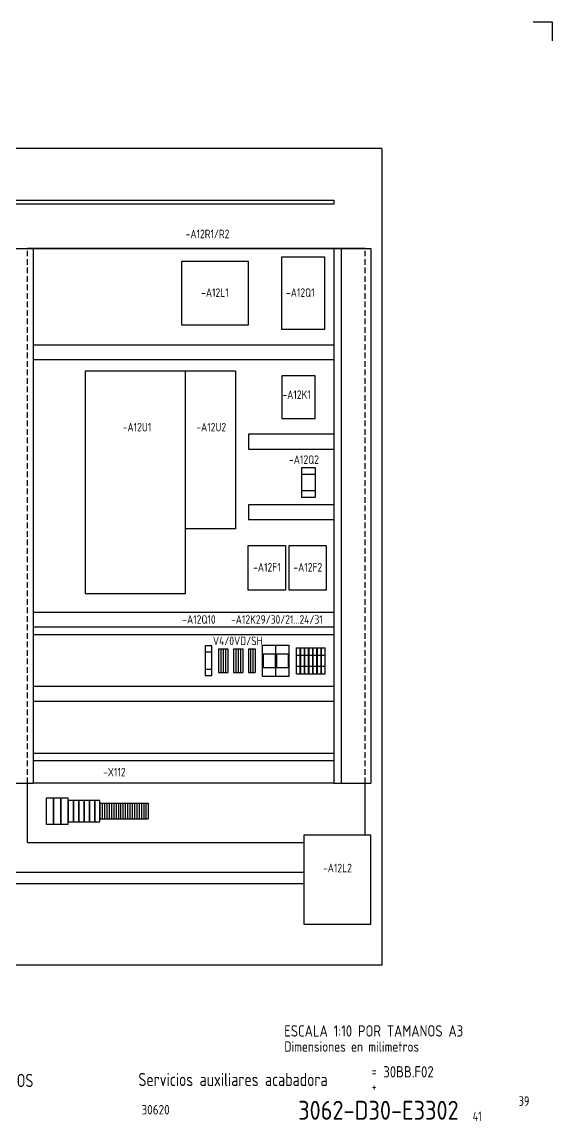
# Model space of a CAD drawing. Extents: x 10 to 420, y 5 to 297.
# Drawn here: x 279.6 to 420, y 6 to 297 of the extents above; entities that cross this region are included whole.
import ezdxf
from ezdxf.enums import TextEntityAlignment as Align

# ---------------------------------------------------------------- set-up
doc = ezdxf.new("R2010")
doc.units = 0
doc.header["$LTSCALE"] = 6
doc.header["$MEASUREMENT"] = 0
doc.linetypes.add('HIDDEN', pattern=[0.375, 0.25, -0.125])
doc.layers.get('0').update_dxf_attribs({"linetype": 'CONTINUOUS'})
for name, color, linetype in [('3', 3, 'CONTINUOUS'), ('CART', 7, 'CONTINUOUS'), ('INT', 3, 'CONTINUOUS'), ('MAN', 3, 'CONTINUOUS')]:
    doc.layers.add(name, color=color, linetype=linetype)
doc.styles.add('DIN', font='DIN', dxfattribs={"width": 0.85})

# ---------------------------------------------------------------- blocks, each defined once
blk = doc.blocks.new('WB-FG100')
at = {"layer": 'CART', "color": 1}
for p, q in [((415, 297), (420, 297)), ((420, 297), (420, 292))]:
    blk.add_line(p, q, dxfattribs=at)
at = {"layer": 'CART', "color": 3, "style": 'DIN', "width": 0.8}
for s, p in [('=', (372.24, 17.91)), ('+', (372.24, 13.87))]:
    blk.add_text(s, height=2.5, dxfattribs=at).set_placement(p)
at = {"layer": 'CART', "color": 7, "style": 'DIN', "width": 0.9}
blk.add_attdef('FILE', text='', height=2.5, rotation=90, dxfattribs=at).set_placement((15.95, 68.38), align=Align.CENTER)
for tag, p in [('MOD-3', (13.92, 19)), ('MOD-2', (13.92, 15)), ('MOD-1', (13.92, 11)), ('NR.COMMESSA', (315, 9))]:
    blk.add_attdef(tag, text='', height=2.5, dxfattribs=at).set_placement(p, align=Align.MIDDLE)
at = {"layer": 'CART', "color": 7, "style": 'DIN'}
for tag, width, p in [('REV-3', 0.9, (21.66, 19)), ('DATA-3', 0.9, (45.37, 19)), ('NOME-3', 0.9, (57.37, 19)), ('REV-2', 0.9, (21.66, 15)), ('DATA-2', 0.9, (45.37, 15)), ('NOME-2', 0.9, (57.37, 15)), ('REV-1', 0.9, (21.66, 11)), ('DATA-1', 0.9, (45.37, 11)), ('NOME-1', 0.7, (57.37, 11))]:
    blk.add_attdef(tag, text='', height=2, dxfattribs=dict(at, width=width)).set_placement(p, align=Align.MIDDLE_LEFT)
at = {"layer": 'CART', "color": 7, "style": 'DIN', "width": 0.9}
for tag, p, height in [('DATA', (78.64, 17.94), 2), ('ESECUTORE', (78.64, 13.97), 2), ('CONTROLLORE', (78.64, 9.99), 2), ('NORMA', (78.64, 6.01), 2), ('SEGUE', (398.93, 5.65), 2.8)]:
    blk.add_attdef(tag, p, '', height=height, dxfattribs=at)
at = {"layer": 'CART', "color": 2, "style": 'DIN', "width": 0.9}
for tag, p in [('TITOLO-1/3', (266.5, 18.23)), ('TITOLO-1/2', (266.5, 15.73)), ('TITOLO-2/3', (266.5, 13.18)), ('TITOLO-2/2', (266.5, 10.68)), ('TITOLO-3/3', (266.5, 8.13))]:
    blk.add_attdef(tag, text='', height=3.5, dxfattribs=at).set_placement(p, align=Align.MIDDLE)
at = {"layer": 'CART', "color": 3, "style": 'DIN', "width": 0.9}
blk.add_attdef('ASSIEME', text='', height=3.5, dxfattribs=at).set_placement((334, 17), align=Align.MIDDLE)
at = {"layer": 'CART', "color": 3, "style": 'DIN', "width": 0.85}
for tag, p in [('=', (375.33, 16.63)), ('+', (375.33, 12.76))]:
    blk.add_attdef(tag, text='', height=3, dxfattribs=at).set_placement(p, align=Align.BOTTOM_LEFT)
at = {"layer": 'CART', "color": 3, "style": 'DIN', "width": 0.9}
blk.add_attdef('FOGLIO', text='', height=2.8, dxfattribs=at).set_placement((414.2, 9.56), align=Align.RIGHT)
at = {"layer": 'CART', "color": 2, "style": 'DIN', "width": 0.9}
blk.add_attdef('DISEGNO', text='', height=5, dxfattribs=at).set_placement((395.27, 6.35), align=Align.RIGHT)
at = {"layer": 'CART', "color": 1, "style": 'DIN', "width": 0.9}
blk.add_attdef('TIPOLOGIA', (233.37, 6), '', height=2, dxfattribs=at)
blk = doc.blocks.new('F-5SN2')
at = {"layer": 'INT'}
for p, q in [((3.56, 4), (0, 4)), ((0, 4), (0, -4)), ((3.56, -4), (3.56, 4)), ((0, -4), (3.56, -4))]:
    blk.add_line(p, q, dxfattribs=at)
at = {"layer": 'MAN'}
for p, q in [((3.56, 2.275), (0, 2.275)), ((0, 2.275), (0, -2.275)), ((3.56, -2.275), (3.56, 2.275)), ((0, -2.275), (3.56, -2.275))]:
    blk.add_line(p, q, dxfattribs=at)
blk = doc.blocks.new('PROVA5', base_point=(165.5, 139.5))
at = {"layer": '3'}
for p, q in [((165, 140), (166, 140)), ((165, 139), (165, 140)), ((166, 140), (166, 139)), ((166, 139), (165, 139))]:
    blk.add_line(p, q, dxfattribs=at)
blk = doc.blocks.new('CORNER-C', base_point=(185, 140))
at = {"layer": '3'}
blk.add_blockref('PROVA5', (185, 140), dxfattribs=at)

msp = doc.modelspace()

# ---------------------------------------------------------------- linework, layer by layer
at = {"color": 4, "linetype": 'Continuous'}
for p, q in [((374.96, 263.54), (276.66, 263.54)), ((374.96, 263.54), (374.96, 47.28)), ((374.96, 47.28), (276.66, 47.28))]:
    msp.add_line(p, q, dxfattribs=at)
at = {"color": 3, "linetype": 'Continuous'}
for p, q in [((49.58, 249.78), (362.18, 249.78)), ((362.18, 248.8), (50.57, 248.8)), ((362.18, 249.78), (362.18, 248.8)), ((321.87, 233.56), (321.87, 216.85)), ((339.57, 233.56), (321.87, 233.56)), ((339.57, 216.85), (339.57, 233.56)), ((321.87, 216.85), (339.57, 216.85)), ((296.32, 204.56), (296.32, 145.58)), ((322.86, 204.56), (296.32, 204.56)), ((322.86, 204.56), (322.86, 145.58)), ((322.86, 204.56), (322.86, 162.78)), ((336.13, 204.56), (322.86, 204.56)), ((336.13, 204.56), (336.13, 162.78)), ((336.13, 162.78), (322.86, 162.78)), ((322.86, 145.58), (296.32, 145.58)), ((343.28, 131.97), (346.82, 131.97)), ((346.82, 131.97), (350.36, 131.97)), ((343.28, 123.81), (346.82, 123.81)), ((346.82, 123.81), (350.36, 123.81)), ((287.96, 91.52), (285.99, 91.52)), ((285.99, 91.52), (285.99, 84.63)), ((289.93, 91.52), (287.96, 91.52)), ((287.96, 91.52), (287.96, 84.63)), ((287.96, 84.63), (287.96, 91.52)), ((289.93, 84.63), (289.93, 91.52)), ((291.89, 91.52), (289.93, 91.52)), ((289.93, 91.52), (289.93, 84.63)), ((291.89, 84.63), (291.89, 91.52)), ((293.29, 90.9), (291.89, 90.9)), ((291.89, 90.9), (291.89, 85.25)), ((293.29, 85.25), (293.29, 90.9)), ((294.68, 90.9), (293.29, 90.9)), ((293.29, 90.9), (293.29, 85.25)), ((294.68, 85.25), (294.68, 90.9)), ((296.08, 90.9), (294.68, 90.9)), ((294.68, 90.9), (294.68, 85.25)), ((297.48, 90.9), (296.08, 90.9)), ((296.08, 90.9), (296.08, 85.25)), ((296.08, 85.25), (296.08, 90.9)), ((297.48, 85.25), (297.48, 90.9)), ((298.87, 90.9), (297.48, 90.9)), ((297.48, 90.9), (297.48, 85.25)), ((300.27, 90.9), (298.87, 90.9)), ((298.87, 90.9), (298.87, 85.25)), ((298.87, 85.25), (298.87, 90.9)), ((300.27, 85.25), (300.27, 90.9)), ((285.99, 84.63), (287.96, 84.63)), ((287.96, 84.63), (289.93, 84.63)), ((289.93, 84.63), (291.89, 84.63)), ((291.89, 85.25), (293.29, 85.25)), ((293.29, 85.25), (294.68, 85.25)), ((294.68, 85.25), (296.08, 85.25)), ((296.08, 85.25), (297.48, 85.25)), ((297.48, 85.25), (298.87, 85.25)), ((298.87, 85.25), (300.27, 85.25)), ((372.01, 81.69), (354.31, 81.69)), ((354.31, 81.69), (354.31, 58.09)), ((372.01, 58.09), (372.01, 81.69)), ((273.71, 71.86), (354.31, 71.86)), ((273.71, 68.91), (354.31, 68.91)), ((354.31, 58.09), (372.01, 58.09))]:
    msp.add_line(p, q, dxfattribs=at)
at = {"color": 2, "linetype": 'Continuous'}
for p, q in [((270.76, 237), (282.55, 237)), ((282.55, 237), (282.55, 95.45)), ((362.18, 237), (372.01, 237)), ((362.18, 237), (362.18, 95.45)), ((364.14, 237), (364.14, 95.45)), ((372.01, 237), (372.01, 95.45)), ((362.18, 211.44), (282.55, 211.44)), ((362.18, 207.51), (282.55, 207.51)), ((362.18, 187.85), (339.57, 187.85)), ((339.57, 187.85), (339.57, 183.92)), ((339.57, 183.92), (362.18, 183.92)), ((339.57, 169.17), (339.57, 165.24)), ((362.18, 169.17), (339.57, 169.17)), ((339.57, 165.24), (362.18, 165.24)), ((362.18, 140.67), (282.55, 140.67)), ((362.18, 136.73), (282.55, 136.73)), ((362.18, 134.77), (282.55, 134.77)), ((362.18, 121.01), (282.55, 121.01)), ((362.18, 117.07), (282.55, 117.07)), ((362.18, 103.31), (282.55, 103.31)), ((362.18, 101.35), (282.55, 101.35)), ((270.76, 95.45), (282.55, 95.45)), ((362.18, 95.45), (282.55, 95.45)), ((362.18, 95.45), (372.01, 95.45))]:
    msp.add_line(p, q, dxfattribs=at)
at = {"color": 7, "linetype": 'HIDDEN'}
for p, q in [((281.08, 95.45), (281.08, 237)), ((370.53, 95.45), (370.53, 237))]:
    msp.add_line(p, q, dxfattribs=at)
at = {"color": 7, "linetype": 'Continuous'}
for p, q in [((370.53, 237), (281.08, 237)), ((281.08, 237), (370.53, 237)), ((352.35, 131.33), (353.45, 131.33)), ((352.35, 124.45), (352.35, 131.33)), ((353.33, 131.33), (354.43, 131.33)), ((353.33, 124.45), (353.33, 131.33)), ((353.45, 131.33), (354.55, 131.33)), ((353.45, 124.45), (353.45, 131.33)), ((353.45, 124.45), (353.45, 131.33)), ((354.43, 131.33), (355.53, 131.33)), ((354.43, 124.45), (354.43, 131.33)), ((354.43, 124.45), (354.43, 131.33)), ((354.55, 124.45), (354.55, 131.33)), ((354.55, 131.33), (355.65, 131.33)), ((354.55, 124.45), (354.55, 131.33)), ((355.53, 124.45), (355.53, 131.33)), ((355.53, 131.33), (356.63, 131.33)), ((355.53, 124.45), (355.53, 131.33)), ((355.65, 124.45), (355.65, 131.33)), ((355.65, 131.33), (356.75, 131.33)), ((355.65, 124.45), (355.65, 131.33)), ((355.65, 131.33), (356.75, 131.33)), ((355.65, 124.45), (355.65, 131.33)), ((356.63, 124.45), (356.63, 131.33)), ((356.63, 131.33), (357.73, 131.33)), ((356.63, 124.45), (356.63, 131.33)), ((356.63, 131.33), (357.73, 131.33)), ((356.63, 124.45), (356.63, 131.33)), ((356.75, 131.33), (357.85, 131.33)), ((356.75, 124.45), (356.75, 131.33)), ((356.75, 124.45), (356.75, 131.33)), ((356.75, 124.45), (356.75, 131.33)), ((357.73, 131.33), (358.83, 131.33)), ((357.73, 124.45), (357.73, 131.33)), ((357.73, 124.45), (357.73, 131.33)), ((357.73, 124.45), (357.73, 131.33)), ((357.85, 131.33), (358.95, 131.33)), ((357.85, 124.45), (357.85, 131.33)), ((357.85, 124.45), (357.85, 131.33)), ((358.83, 131.33), (359.94, 131.33)), ((358.83, 124.45), (358.83, 131.33)), ((358.83, 124.45), (358.83, 131.33)), ((358.95, 124.45), (358.95, 131.33)), ((359.94, 124.45), (359.94, 131.33)), ((343.48, 129.66), (346.63, 129.66)), ((347.02, 129.66), (350.16, 129.66)), ((352.35, 129.36), (353.45, 129.36)), ((353.33, 129.36), (354.43, 129.36)), ((353.45, 129.36), (354.55, 129.36)), ((354.43, 129.36), (355.53, 129.36)), ((354.55, 129.36), (355.65, 129.36)), ((355.53, 129.36), (356.63, 129.36)), ((355.65, 129.36), (356.75, 129.36)), ((355.65, 129.36), (356.75, 129.36)), ((356.63, 129.36), (357.73, 129.36)), ((356.63, 129.36), (357.73, 129.36)), ((356.75, 129.36), (357.85, 129.36)), ((357.73, 129.36), (358.83, 129.36)), ((357.85, 129.36), (358.95, 129.36)), ((358.83, 129.36), (359.94, 129.36)), ((343.48, 126.12), (346.63, 126.12)), ((347.02, 126.12), (350.16, 126.12)), ((352.35, 126.41), (353.45, 126.41)), ((353.33, 126.41), (354.43, 126.41)), ((353.45, 126.41), (354.55, 126.41)), ((354.43, 126.41), (355.53, 126.41)), ((354.55, 126.41), (355.65, 126.41)), ((355.53, 126.41), (356.63, 126.41)), ((355.65, 126.41), (356.75, 126.41)), ((355.65, 126.41), (356.75, 126.41)), ((356.63, 126.41), (357.73, 126.41)), ((356.63, 126.41), (357.73, 126.41)), ((356.75, 126.41), (357.85, 126.41)), ((357.73, 126.41), (358.83, 126.41)), ((357.85, 126.41), (358.95, 126.41)), ((358.83, 126.41), (359.94, 126.41)), ((352.35, 124.45), (353.45, 124.45)), ((353.33, 124.45), (354.43, 124.45)), ((353.45, 124.45), (354.55, 124.45)), ((354.43, 124.45), (355.53, 124.45)), ((354.55, 124.45), (355.65, 124.45)), ((355.53, 124.45), (356.63, 124.45)), ((355.65, 124.45), (356.75, 124.45)), ((355.65, 124.45), (356.75, 124.45)), ((356.63, 124.45), (357.73, 124.45)), ((356.63, 124.45), (357.73, 124.45)), ((356.75, 124.45), (357.85, 124.45)), ((357.73, 124.45), (358.83, 124.45)), ((357.85, 124.45), (358.95, 124.45)), ((358.83, 124.45), (359.94, 124.45)), ((281.08, 79.72), (281.08, 95.45)), ((370.53, 81.69), (370.53, 95.45)), ((281.08, 79.72), (354.31, 79.72))]:
    msp.add_line(p, q, dxfattribs=at)
at = {"color": 3}
for p, q in [((348.41, 215.62), (348.41, 234.79)), ((348.41, 234.79), (359.72, 234.79)), ((359.72, 234.79), (359.72, 215.62)), ((359.72, 215.62), (348.41, 215.62))]:
    msp.add_line(p, q, dxfattribs=at)
at = {"color": 1, "linetype": 'Continuous'}
for p, q in [((331.7, 131.01), (332.31, 131.01)), ((331.7, 131.01), (331.7, 124.76)), ((332.31, 131.01), (332.92, 131.01)), ((332.31, 131.01), (332.31, 124.76)), ((332.31, 131.01), (332.31, 124.76)), ((332.92, 131.01), (333.53, 131.01)), ((332.92, 131.01), (332.92, 124.76)), ((332.92, 131.01), (332.92, 124.76)), ((333.53, 131.01), (333.53, 124.76)), ((333.53, 131.01), (334.14, 131.01)), ((333.53, 131.01), (333.53, 124.76)), ((334.14, 131.01), (334.14, 124.76)), ((335.64, 131.01), (336.25, 131.01)), ((335.64, 131.01), (335.64, 124.76)), ((336.25, 131.01), (336.25, 124.76)), ((336.25, 131.01), (336.85, 131.01)), ((336.25, 131.01), (336.25, 124.76)), ((336.85, 131.01), (337.46, 131.01)), ((336.85, 131.01), (336.85, 124.76)), ((336.85, 131.01), (336.85, 124.76)), ((337.46, 131.01), (337.46, 124.76)), ((337.46, 131.01), (338.07, 131.01)), ((337.46, 131.01), (337.46, 124.76)), ((338.07, 131.01), (338.07, 124.76)), ((339.57, 131.01), (340.18, 131.01)), ((339.57, 131.01), (339.57, 124.76)), ((340.18, 131.01), (340.18, 124.76)), ((340.18, 131.01), (340.79, 131.01)), ((340.18, 131.01), (340.18, 124.76)), ((340.79, 131.01), (340.79, 124.76)), ((340.79, 131.01), (341.4, 131.01)), ((340.79, 131.01), (340.79, 124.76)), ((341.4, 131.01), (341.4, 124.76)), ((331.7, 124.76), (332.31, 124.76)), ((332.31, 124.76), (332.92, 124.76)), ((332.92, 124.76), (333.53, 124.76)), ((333.53, 124.76), (334.14, 124.76)), ((335.64, 124.76), (336.25, 124.76)), ((336.25, 124.76), (336.85, 124.76)), ((336.85, 124.76), (337.46, 124.76)), ((337.46, 124.76), (338.07, 124.76)), ((339.57, 124.76), (340.18, 124.76)), ((340.18, 124.76), (340.79, 124.76)), ((340.79, 124.76), (341.4, 124.76)), ((300.27, 90.16), (300.27, 85.99)), ((300.27, 90.16), (300.88, 90.16)), ((300.88, 90.16), (300.88, 85.99)), ((300.88, 90.16), (300.88, 85.99)), ((300.88, 90.16), (301.49, 90.16)), ((301.49, 90.16), (301.49, 85.99)), ((301.49, 90.16), (301.49, 85.99)), ((301.49, 90.16), (302.1, 90.16)), ((302.1, 90.16), (302.1, 85.99)), ((302.1, 90.16), (302.71, 90.16)), ((302.1, 90.16), (302.1, 85.99)), ((302.71, 90.16), (302.71, 85.99)), ((302.71, 90.16), (302.71, 85.99)), ((302.71, 90.16), (303.31, 90.16)), ((303.31, 90.16), (303.31, 85.99)), ((303.31, 90.16), (303.31, 85.99)), ((303.31, 90.16), (303.92, 90.16)), ((303.92, 90.16), (303.92, 85.99)), ((303.92, 90.16), (303.92, 85.99)), ((303.92, 90.16), (304.53, 90.16)), ((304.53, 90.16), (304.53, 85.99)), ((304.53, 90.16), (305.14, 90.16)), ((304.53, 90.16), (304.53, 85.99)), ((305.14, 90.16), (305.14, 85.99)), ((305.14, 90.16), (305.14, 85.99)), ((305.14, 90.16), (305.75, 90.16)), ((305.75, 90.16), (305.75, 85.99)), ((305.75, 90.16), (305.75, 85.99)), ((305.75, 90.16), (306.36, 90.16)), ((306.36, 90.16), (306.36, 85.99)), ((306.36, 90.16), (306.97, 90.16)), ((306.36, 90.16), (306.36, 85.99)), ((306.97, 90.16), (306.97, 85.99)), ((306.97, 90.16), (306.97, 85.99)), ((306.97, 90.16), (307.58, 90.16)), ((307.58, 90.16), (307.58, 85.99)), ((307.58, 90.16), (307.58, 85.99)), ((307.58, 90.16), (308.19, 90.16)), ((308.19, 90.16), (308.19, 85.99)), ((308.19, 90.16), (308.8, 90.16)), ((308.19, 90.16), (308.19, 85.99)), ((308.8, 90.16), (308.8, 85.99)), ((308.8, 90.16), (308.8, 85.99)), ((308.8, 90.16), (309.41, 90.16)), ((309.41, 90.16), (309.41, 85.99)), ((309.41, 90.16), (309.41, 85.99)), ((309.41, 90.16), (310.02, 90.16)), ((310.02, 90.16), (310.02, 85.99)), ((310.02, 90.16), (310.02, 85.99)), ((310.02, 90.16), (310.63, 90.16)), ((310.63, 90.16), (310.63, 85.99)), ((310.63, 90.16), (311.24, 90.16)), ((310.63, 90.16), (310.63, 85.99)), ((311.24, 90.16), (311.24, 85.99)), ((311.24, 90.16), (311.24, 85.99)), ((311.24, 90.16), (311.85, 90.16)), ((311.85, 90.16), (311.85, 85.99)), ((311.85, 90.16), (311.85, 85.99)), ((311.85, 90.16), (312.46, 90.16)), ((312.46, 90.16), (312.46, 85.99)), ((312.46, 90.16), (313.07, 90.16)), ((312.46, 90.16), (312.46, 85.99)), ((313.07, 90.16), (313.07, 85.99)), ((300.27, 85.99), (300.88, 85.99)), ((300.88, 85.99), (301.49, 85.99)), ((301.49, 85.99), (302.1, 85.99)), ((302.1, 85.99), (302.71, 85.99)), ((302.71, 85.99), (303.31, 85.99)), ((303.31, 85.99), (303.92, 85.99)), ((303.92, 85.99), (304.53, 85.99)), ((304.53, 85.99), (305.14, 85.99)), ((305.14, 85.99), (305.75, 85.99)), ((305.75, 85.99), (306.36, 85.99)), ((306.36, 85.99), (306.97, 85.99)), ((306.97, 85.99), (307.58, 85.99)), ((307.58, 85.99), (308.19, 85.99)), ((308.19, 85.99), (308.8, 85.99)), ((308.8, 85.99), (309.41, 85.99)), ((309.41, 85.99), (310.02, 85.99)), ((310.02, 85.99), (310.63, 85.99)), ((310.63, 85.99), (311.24, 85.99)), ((311.24, 85.99), (311.85, 85.99)), ((311.85, 85.99), (312.46, 85.99)), ((312.46, 85.99), (313.07, 85.99))]:
    msp.add_line(p, q, dxfattribs=at)
at = {"color": 7}
for p, q in [((343.48, 129.66), (343.48, 126.12)), ((346.63, 129.66), (346.63, 126.12)), ((347.02, 129.66), (347.02, 126.12)), ((350.16, 129.66), (350.16, 126.12))]:
    msp.add_line(p, q, dxfattribs=at)
at = {"layer": '3'}
for p, q in [((357.26, 203.33), (348.41, 203.33)), ((348.41, 203.33), (348.41, 192.03)), ((357.26, 192.03), (357.26, 203.33)), ((348.41, 192.03), (357.26, 192.03)), ((343.28, 123.81), (343.28, 131.97)), ((346.82, 123.81), (346.82, 131.97)), ((346.82, 123.81), (346.82, 131.97)), ((350.36, 123.81), (350.36, 131.97))]:
    msp.add_line(p, q, dxfattribs=at)
at = {"layer": 'INT'}
for p, q in [((329.91, 131.82), (328.17, 131.82)), ((328.17, 131.82), (328.17, 123.95)), ((329.91, 123.95), (329.91, 131.82)), ((328.17, 123.95), (329.91, 123.95))]:
    msp.add_line(p, q, dxfattribs=at)
at = {"layer": 'MAN'}
for p, q in [((329.91, 130.12), (328.17, 130.12)), ((328.17, 130.12), (328.17, 125.65)), ((329.91, 125.65), (329.91, 130.12)), ((328.17, 125.65), (329.91, 125.65))]:
    msp.add_line(p, q, dxfattribs=at)

# ---------------------------------------------------------------- block references
at = {"color": 3, "linetype": 'Continuous', "xscale": -0.983, "yscale": 0.983, "zscale": 0.983}
msp.add_blockref('F-5SN2', (357.26, 175.07), dxfattribs=at)
at = {"layer": '3', "xscale": 9.83, "yscale": 11.796, "zscale": 9.83}
for p in [(344.48, 152.46), (355.3, 152.46)]:
    msp.add_blockref('CORNER-C', p, dxfattribs=at)
at = {"layer": 'CART'}
ref = msp.add_blockref('WB-FG100', (0, 0), dxfattribs=at)
ref.add_attrib('ASSIEME', 'Servicios auxiliares acabadora', dxfattribs={"color": 3, "height": 3.5, "style": 'DIN', "width": 0.8}).set_placement((335.5, 17), align=Align.MIDDLE)
ref.add_attrib('=', '30BB.F02', dxfattribs={"color": 3, "height": 3, "style": 'DIN', "width": 0.85}).set_placement((375.33, 16.63), align=Align.BOTTOM_LEFT)
ref.add_attrib('NR.COMMESSA', '30620', dxfattribs={"color": 7, "height": 2.5, "style": 'DIN', "width": 0.9}).set_placement((315, 9), align=Align.MIDDLE)
ref.add_attrib('DISEGNO', '3062-D30-E3302', dxfattribs={"color": 2, "height": 5, "style": 'DIN', "width": 0.9}).set_placement((395.27, 6.35), align=Align.RIGHT)

# ---------------------------------------------------------------- texts
at = {"color": 7, "linetype": 'Continuous', "style": 'DIN', "width": 0.85}
for s, height, p in [('-A12R1/R2', 2.261, (328.75, 239.74)), ('-A12L1', 2.261, (330.72, 224.22)), ('-A12Q1', 2.261, (353.33, 224.22)), ('-A12K1', 2.261, (352.35, 197.19)), ('-A12U1', 2.261, (310.08, 188.59)), ('-A12U2', 2.261, (329.74, 188.59)), ('-A12Q2', 2.261, (354.31, 179.99)), ('-A12F1', 2.261, (344.48, 151.48)), ('-A12F2', 2.261, (355.3, 151.48)), ('-A12Q10', 2.261, (326.49, 137.67)), ('-A12K29/30/21...24/31', 2.2609, (347.13, 137.67)), ('V4/0VD/SH', 2.261, (336.77, 132.01)), ('-A12L2', 2.261, (363.16, 71.86))]:
    msp.add_text(s, height=height, dxfattribs=at).set_placement(p, align=Align.CENTER)
msp.add_text('-X112', height=2.261, dxfattribs=at).set_placement((304.08, 98.39), align=Align.MIDDLE)
for s, height, p in [('ESCALA 1:10 POR TAMANOS A3', 3, (349.07, 28.36)), ('Dimensiones en milimetros', 2.7, (349.12, 24.36))]:
    msp.add_text(s, height=height, dxfattribs=at).set_placement(p)
at = {"color": 3, "style": 'DIN', "width": 0.8}
msp.add_text('LAYOUT APARATOS', height=3.5, dxfattribs=at).set_placement((266, 15), align=Align.CENTER)
msp.add_text('39', height=2.56, dxfattribs=at).set_placement((414, 10), align=Align.RIGHT)
at = {"style": 'DIN', "width": 0.8}
msp.add_text('41', height=2.5, dxfattribs=at).set_placement((399, 6))

doc.saveas('drawing.dxf')
